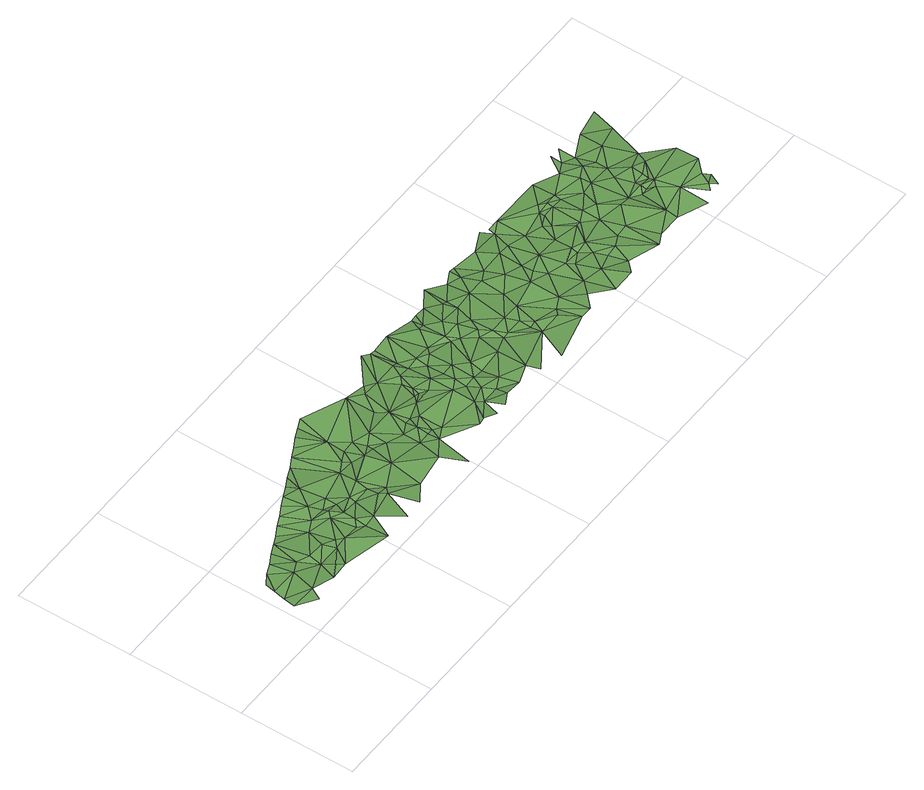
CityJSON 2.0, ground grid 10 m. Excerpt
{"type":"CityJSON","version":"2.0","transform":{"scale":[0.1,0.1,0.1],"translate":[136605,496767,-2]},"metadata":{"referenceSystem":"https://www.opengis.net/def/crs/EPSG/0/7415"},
"CityObjects":{
"plantcover1":{"type":"PlantCover","attributes":{"3df_class":"Forest","bgt_fysiekvoorkomen":"grasland agrarisch","bgt_status":"bestaand","identificatienamespace":"NL.IMGeo","begroeidterreindeeloptalud":"false","relatievehoogteligging":0,"aantal_punten":0},"geometry":[{"type":"MultiSurface","lod":"1","boundaries":[[[0,1,2]],[[3,2,1]],[[4,0,5]],[[4,6,7]],[[5,0,2]],[[4,5,6]],[[5,8,6]],[[5,2,9]],[[8,5,10]],[[9,2,11]],[[8,10,12]],[[5,9,10]],[[11,13,9]],[[14,12,10]],[[15,10,9]],[[16,13,11]],[[15,14,10]],[[9,17,15]],[[18,9,13]],[[18,13,16]],[[14,15,19]],[[17,9,18]],[[14,19,20]],[[17,19,15]],[[16,21,18]],[[17,18,22]],[[19,23,20]],[[17,22,19]],[[18,21,22]],[[16,24,21]],[[19,25,23]],[[23,25,26]],[[19,22,27]],[[22,21,27]],[[19,27,25]],[[24,28,21]],[[29,27,21]],[[29,21,28]],[[26,25,30]],[[30,31,26]],[[27,32,25]],[[29,33,27]],[[33,29,28]],[[25,34,30]],[[25,32,34]],[[28,24,35]],[[27,33,36]],[[30,37,31]],[[27,36,32]],[[33,28,35]],[[34,32,38]],[[32,36,38]],[[39,30,34]],[[40,37,30]],[[33,41,36]],[[41,33,35]],[[34,38,39]],[[30,39,40]],[[40,42,37]],[[38,36,43]],[[36,41,43]],[[38,43,39]],[[44,42,40]],[[45,41,35]],[[35,46,47]],[[48,40,39]],[[45,35,47]],[[41,49,43]],[[44,40,50]],[[39,43,48]],[[45,49,41]],[[43,49,51]],[[50,40,48]],[[43,51,48]],[[45,52,49]],[[45,47,52]],[[49,52,51]],[[47,53,54]],[[50,48,55]],[[52,47,54]],[[51,56,48]],[[57,55,48]],[[52,58,51]],[[48,56,57]],[[58,52,54]],[[51,59,56]],[[59,51,58]],[[55,57,60]],[[61,55,60]],[[57,56,62]],[[62,56,59]],[[60,57,62]],[[63,61,60]],[[54,64,58]],[[58,65,59]],[[66,62,59]],[[62,66,60]],[[63,60,67]],[[66,59,68]],[[59,65,68]],[[69,65,58]],[[60,70,67]],[[68,65,69]],[[58,64,71]],[[68,72,66]],[[69,58,71]],[[68,69,72]],[[60,66,73]],[[74,75,64]],[[76,72,69]],[[71,76,69]],[[60,73,70]],[[75,71,64]],[[72,73,66]],[[77,71,75]],[[78,76,71]],[[76,79,72]],[[77,78,71]],[[80,77,75]],[[78,81,76]],[[72,79,82]],[[80,78,77]],[[72,82,73]],[[83,80,75]],[[76,81,79]],[[84,81,78]],[[85,78,80]],[[84,79,81]],[[83,75,86]],[[83,85,80]],[[84,78,85]],[[79,87,82]],[[82,87,73]],[[79,84,88]],[[88,84,85]],[[73,87,89]],[[83,90,85]],[[87,79,91]],[[92,79,88]],[[93,83,86]],[[79,92,94]],[[90,88,85]],[[87,91,89]],[[95,93,86]],[[79,94,91]],[[93,90,83]],[[96,92,88]],[[97,98,95]],[[96,88,99]],[[96,100,92]],[[93,95,98]],[[88,90,99]],[[92,100,94]],[[96,99,100]],[[101,89,91]],[[91,94,102]],[[94,100,102]],[[100,99,103]],[[99,90,103]],[[100,103,102]],[[104,93,98]],[[91,102,105]],[[106,90,93]],[[107,108,98]],[[104,106,93]],[[91,105,109]],[[103,90,110]],[[101,91,109]],[[108,111,98]],[[90,106,110]],[[103,112,102]],[[104,98,111]],[[105,102,112]],[[103,110,113]],[[112,103,114]],[[112,115,105]],[[116,106,104]],[[106,116,110]],[[113,114,103]],[[105,115,109]],[[111,108,117]],[[118,104,111]],[[119,115,112]],[[113,110,120]],[[109,115,121]],[[116,104,118]],[[114,119,112]],[[116,120,110]],[[114,113,120]],[[111,117,118]],[[116,118,122]],[[123,119,114]],[[121,115,124]],[[119,124,115]],[[123,114,120]],[[120,116,125]],[[116,122,125]],[[118,117,126]],[[127,119,123]],[[127,124,119]],[[128,122,118]],[[129,123,120]],[[129,120,125]],[[128,125,122]],[[118,126,128]],[[129,127,123]],[[127,130,124]],[[129,125,131]],[[127,129,132]],[[132,130,127]],[[133,125,128]],[[125,133,131]],[[124,130,134]],[[131,132,129]],[[128,126,135]],[[130,132,136]],[[126,137,138]],[[130,136,134]],[[132,131,139]],[[140,136,132]],[[128,135,133]],[[131,133,141]],[[139,140,132]],[[134,136,142]],[[131,141,139]],[[135,126,138]],[[133,135,143]],[[133,143,141]],[[136,140,144]],[[144,142,136]],[[143,135,145]],[[141,146,139]],[[146,141,143]],[[139,147,140]],[[135,138,145]],[[148,144,140]],[[143,145,149]],[[147,139,146]],[[146,143,149]],[[148,140,147]],[[145,138,150]],[[145,150,151]],[[145,151,149]],[[152,138,153]],[[138,154,150]],[[155,144,148]],[[156,148,147]],[[150,154,151]],[[157,146,149]],[[157,147,146]],[[148,156,155]],[[158,154,138]],[[151,159,149]],[[157,156,147]],[[154,159,151]],[[138,152,158]],[[156,160,155]],[[159,161,149]],[[161,157,149]],[[160,156,157]],[[162,159,154]],[[154,158,162]],[[158,152,162]],[[157,163,160]],[[157,161,164]],[[165,159,162]],[[162,152,166]],[[163,157,164]],[[167,161,159]],[[163,168,160]],[[165,162,166]],[[165,167,159]],[[164,161,169]],[[168,163,170]],[[163,164,171]],[[161,167,169]],[[166,172,165]],[[170,163,171]],[[169,171,164]],[[165,173,167]],[[165,172,174]],[[171,175,170]],[[176,169,167]],[[173,165,174]],[[171,169,177]],[[173,178,167]],[[178,176,167]],[[174,172,179]],[[177,169,176]],[[171,177,175]],[[173,180,178]],[[178,180,176]],[[181,173,174]],[[179,182,174]],[[176,183,177]],[[173,181,180]],[[180,183,176]],[[174,184,181]],[[175,177,185]],[[182,184,174]],[[186,182,179]],[[177,183,185]],[[185,187,175]],[[188,180,181]],[[184,189,181]],[[180,190,183]],[[184,182,191]],[[182,186,192]],[[189,188,181]],[[183,190,185]],[[184,191,189]],[[182,193,191]],[[188,194,180]],[[180,194,190]],[[192,193,182]],[[195,185,196]],[[196,185,190]],[[189,197,188]],[[191,197,189]],[[191,193,198]],[[192,198,193]],[[190,194,199]],[[198,197,191]],[[188,200,194]],[[188,197,200]],[[190,201,196]],[[202,199,194]],[[203,198,192]],[[190,199,201]],[[204,197,198]],[[194,200,202]],[[205,199,202]],[[197,206,200]],[[203,204,198]],[[205,201,199]],[[204,207,197]],[[206,202,200]],[[196,201,208]],[[197,207,206]],[[205,202,209]],[[202,206,209]],[[210,204,203]],[[209,201,205]],[[204,210,207]],[[196,208,211]],[[203,212,210]],[[208,201,213]],[[201,209,213]],[[207,214,206]],[[206,214,209]],[[208,213,215]],[[209,216,213]],[[216,209,214]],[[217,207,210]],[[207,218,214]],[[213,216,215]],[[219,210,212]],[[208,215,211]],[[218,207,217]],[[214,220,216]],[[218,220,214]],[[210,219,217]],[[215,216,220]],[[219,212,221]],[[222,218,217]],[[223,211,215]],[[220,218,224]],[[215,220,225]],[[219,222,217]],[[222,224,218]],[[225,223,215]],[[222,219,226]],[[225,220,224]],[[221,227,219]],[[224,222,228]],[[226,219,229]],[[230,222,226]],[[231,225,224]],[[227,221,232]],[[233,222,230]],[[231,223,225]],[[222,233,228]],[[229,219,227]],[[226,234,230]],[[226,229,234]],[[235,223,231]],[[224,228,236]],[[235,237,223]],[[224,236,231]],[[230,234,238]],[[234,229,238]],[[230,239,233]],[[233,240,228]],[[229,227,238]],[[241,235,231]],[[230,238,239]],[[233,239,242]],[[243,231,236]],[[236,228,240]],[[241,231,243]],[[242,240,233]],[[241,244,235]],[[245,227,246]],[[239,238,247]],[[247,242,239]],[[247,240,242]],[[248,243,236]],[[245,249,227]],[[248,241,243]],[[236,240,250]],[[238,227,251]],[[247,250,240]],[[250,248,236]],[[252,245,253]],[[249,251,227]],[[252,249,245]],[[241,248,254]],[[238,255,247]],[[255,238,251]],[[255,250,247]],[[256,248,250]],[[256,254,248]],[[256,257,254]]]}]}
},
"vertices":[
[8,38,11],[7,28,11],[28,27,12],[23,17,11],[10,48,11],[33,47,12],[20,62,12],[12,57,11],[29,66,12],[53,37,9],[43,52,11],[48,22,9],[38,71,12],[58,27,11],[47,75,12],[53,47,12],[63,22,10],[68,47,11],[73,37,9],[73,62,10],[55,79,11],[83,37,11],[78,42,10],[64,84,11],[103,12,11],[83,67,11],[73,88,11],[93,57,11],[103,32,9],[98,37,9],[93,77,11],[82,93,11],[98,62,11],[103,42,11],[98,67,9],[113,32,11],[103,52,11],[90,97,11],[108,62,9],[108,72,9],[103,92,12],[118,52,9],[99,101,11],[118,57,11],[108,106,10],[133,42,11],[128,12,10],[138,37,10],[133,77,11],[133,52,10],[117,110,10],[133,62,12],[143,42,9],[143,12,12],[158,22,12],[126,115,10],[148,77,9],[143,82,11],[163,52,11],[158,72,11],[153,102,11],[134,119,11],[153,87,10],[143,124,11],[188,27,11],[168,72,9],[163,87,11],[152,128,10],[168,77,9],[178,67,10],[161,132,10],[193,47,9],[178,82,11],[198,117,9],[198,7,10],[203,37,11],[193,62,9],[203,47,10],[203,57,11],[203,82,11],[208,47,10],[203,67,9],[198,92,9],[213,42,11],[208,67,9],[213,62,11],[233,22,10],[208,107,11],[223,72,10],[213,112,11],[248,57,11],[223,107,9],[228,77,9],[248,37,11],[233,92,8],[238,22,12],[233,77,8],[248,17,11],[253,32,10],[238,72,10],[233,82,10],[238,132,9],[238,97,10],[248,77,11],[263,42,10],[243,107,10],[258,52,9],[258,17,12],[268,22,12],[243,127,10],[258,62,11],[268,32,10],[248,97,9],[258,72,10],[258,87,9],[248,107,8],[268,52,10],[283,22,10],[278,37,11],[258,97,11],[268,72,11],[248,127,9],[278,52,8],[268,92,10],[263,127,11],[278,62,11],[298,27,12],[273,97,9],[298,52,11],[288,87,9],[283,112,11],[293,82,11],[288,92,11],[303,72,9],[288,122,9],[313,57,9],[288,112,10],[303,17,10],[333,37,11],[303,92,11],[298,102,12],[308,77,10],[293,122,10],[313,67,11],[303,122,9],[318,57,10],[313,87,10],[318,102,9],[313,112,11],[328,67,11],[333,47,9],[333,57,10],[363,22,10],[323,12,10],[338,47,11],[318,132,9],[318,112,9],[333,102,11],[353,37,11],[343,67,11],[333,122,8],[348,82,9],[358,42,10],[343,117,10],[348,102,11],[368,47,11],[373,22,10],[368,72,11],[343,127,10],[363,92,11],[348,127,9],[358,107,10],[383,32,10],[383,67,10],[393,42,9],[368,122,12],[378,87,10],[378,107,11],[378,77,11],[398,17,12],[393,82,12],[398,62,11],[408,37,12],[388,107,10],[403,57,9],[393,122,9],[418,17,12],[388,132,9],[413,67,11],[413,62,9],[403,102,11],[418,52,11],[428,27,9],[423,42,10],[413,82,10],[393,127,11],[403,127,11],[423,62,12],[433,42,11],[418,97,11],[433,77,11],[428,107,10],[423,92,10],[453,17,11],[443,47,10],[428,102,10],[438,77,10],[448,67,10],[433,112,11],[438,102,11],[453,47,12],[448,127,10],[463,22,10],[438,107,12],[448,82,11],[448,107,11],[448,102,10],[468,62,12],[458,77,12],[483,32,12],[463,92,10],[483,22,10],[478,62,10],[468,117,11],[473,92,12],[473,102,11],[488,57,8],[508,37,11],[488,82,11],[498,52,11],[493,62,11],[483,107,12],[508,12,10],[493,67,10],[493,57,9],[478,122,10],[493,92,10],[478,132,11],[503,57,11],[503,62,9],[503,77,12],[488,117,10],[503,67,11],[493,102,10],[488,132,10],[523,22,11],[518,17,11],[513,72,12],[508,107,11],[528,32,11],[518,82,10],[538,42,12],[533,27,9],[528,17,9],[508,127,11],[538,62,11],[528,112,9],[533,132,10]
]}
